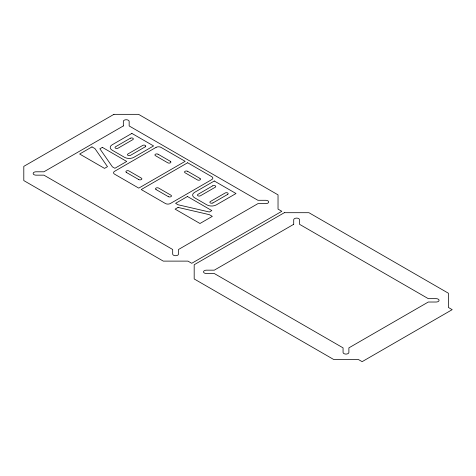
<?xml version="1.0" encoding="UTF-8"?>
<svg xmlns="http://www.w3.org/2000/svg" width="476" height="476" viewBox="0 0 476 476"><rect width="100%" height="100%" fill="white"/><g stroke="black" fill="none" stroke-linecap="round" stroke-linejoin="round"><path stroke-width="0.71" d="M130.299 138.26L115.603 146.745A1.743 1.006 0 0 0 115.573 148.214A1.743 1.006 0 0 0 118.066 148.167L132.762 139.682A1.743 1.006 0 0 0 132.846 138.242A1.743 1.006 0 0 0 130.353 138.224M145.186 146.852L130.489 155.337A1.743 1.006 0 0 1 127.937 155.355A1.743 1.006 0 0 1 128.02 153.915L142.717 145.43A1.743 1.006 0 0 1 145.216 145.382A1.743 1.006 0 0 1 145.239 146.822M212.712 185.842L198.016 194.327A1.743 1.006 0 0 0 197.992 195.797A1.743 1.006 0 0 0 200.485 195.749L215.182 187.264A1.743 1.006 0 0 0 215.265 185.824A1.743 1.006 0 0 0 212.766 185.807M212.909 202.925L227.605 194.44M158.086 154.236L170.313 161.299M187.699 171.336L199.926 178.393M126.479 172.485L138.706 179.541M156.092 189.579L168.32 196.642M212.855 202.954A1.743 1.006 0 0 1 210.356 202.937A1.743 1.006 0 0 1 210.44 201.497L225.136 193.012A1.743 1.006 0 0 1 227.629 192.964A1.743 1.006 0 0 1 227.659 194.404M168.373 196.671A1.815 1.047 0 0 0 170.967 196.653A1.815 1.047 0 0 0 170.884 195.16L158.657 188.097A1.815 1.047 0 0 0 156.069 188.05A1.815 1.047 0 0 0 156.039 189.549M199.98 178.429A1.815 1.047 0 0 1 199.95 179.922A1.815 1.047 0 0 1 197.356 179.874L185.134 172.818A1.815 1.047 0 0 1 185.045 171.318A1.815 1.047 0 0 1 187.639 171.3M126.426 172.455A1.815 1.047 0 0 1 126.455 170.955A1.815 1.047 0 0 1 129.044 171.003L141.271 178.06A1.815 1.047 0 0 1 141.36 179.559A1.815 1.047 0 0 1 138.766 179.577M158.026 154.206A1.815 1.047 0 0 0 155.432 154.224A1.815 1.047 0 0 0 155.521 155.717L167.748 162.78A1.815 1.047 0 0 0 170.337 162.828A1.815 1.047 0 0 0 170.366 161.328M113.931 114.335L23.8 166.368L23.8 180.582L163.286 261.116L187.96 261.116L191.745 263.299L281.816 211.296L278.032 209.113L278.032 194.862L138.552 114.335L113.931 114.335M123.326 125.95L43.917 171.794L36.069 171.794A2.916 1.684 0 0 0 33.153 173.478A2.916 1.684 0 0 0 36.069 175.156L43.917 175.156L172.681 249.495L172.681 254.029A2.916 1.684 0 0 0 175.596 255.713A2.916 1.684 0 0 0 178.506 254.029L178.506 249.495L257.915 203.651L265.763 203.651A2.916 1.684 0 0 0 268.678 201.973A2.916 1.684 0 0 0 265.763 200.289L257.915 200.289L129.157 125.95L129.157 121.416A2.916 1.684 0 0 0 126.241 119.732A2.916 1.684 0 0 0 123.326 121.416L123.326 125.95M91.981 146.894L79.647 154.016L104.524 168.379L107.487 166.671L94.944 148.601L91.981 146.894M102.346 147.37L99.877 148.792L112.419 166.862L114.889 168.284L126.735 161.447L102.346 147.37M131.876 133.405L112.134 144.805A6.569 3.79 0 0 0 112.134 150.166L124.557 157.342A6.569 3.79 0 0 0 133.845 157.342L153.587 145.942L131.876 133.405M156.057 147.37L114.579 171.312A3.493 2.017 0 0 0 114.579 174.162L138.76 188.127L185.176 161.328L160.989 147.37A3.493 2.017 0 0 0 156.057 147.37M187.639 162.756L141.229 189.549L165.416 203.514A3.493 2.017 0 0 0 170.349 203.514L211.826 179.565A3.493 2.017 0 0 0 211.826 176.715L187.639 162.756M187.437 196.493L175.596 203.335L178.06 204.757L209.357 211.999L211.826 210.576L187.437 196.493M214.295 180.993L194.553 192.387A6.569 3.79 0 0 0 194.553 197.754L206.977 204.924A6.569 3.79 0 0 0 216.265 204.924L236.007 193.524L214.295 180.993M178.06 207.417L175.103 209.131L199.98 223.494L212.32 216.372L209.357 214.658L178.06 207.417M284.315 212.701L194.184 264.739L194.184 278.954L333.67 359.481L358.345 359.481L362.129 361.665L452.2 309.662L448.416 307.478L448.416 293.234L308.93 212.701L284.315 212.701M293.71 224.315L214.301 270.166L206.453 270.166A2.916 1.684 0 0 0 203.538 271.844A2.916 1.684 0 0 0 206.453 273.527L214.301 273.527L343.065 347.867L343.065 352.401A2.916 1.684 0 0 0 345.975 354.084A2.916 1.684 0 0 0 348.89 352.401L348.89 347.867L428.299 302.022L436.147 302.022A2.916 1.684 0 0 0 439.062 300.338A2.916 1.684 0 0 0 436.147 298.66L428.299 298.66L299.535 224.315L299.535 219.787A2.916 1.684 0 0 0 296.625 218.103A2.916 1.684 0 0 0 293.71 219.787L293.71 224.315"/></g></svg>
